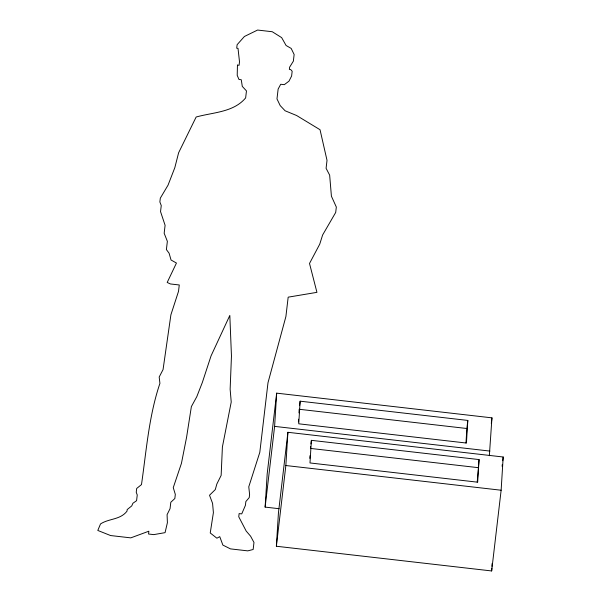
<?xml version="1.0" encoding="UTF-8"?>
<svg xmlns="http://www.w3.org/2000/svg" width="601" height="601" viewBox="0 0 601 601"><rect width="100%" height="100%" fill="white"/><g stroke="black" fill="none" stroke-linecap="round" stroke-linejoin="round"><path stroke-width="0.9" d="M279.104 508.709L265.124 507.101L267.182 473.881L276.67 393.152L491.956 417.853L489.349 455.716M265.124 507.101L274.612 426.379L276.67 393.152M276.37 546.249L278.428 513.029L287.909 432.299L503.195 457L501.136 490.228L491.656 570.95L276.37 546.249L285.851 465.527L287.909 432.299M298.412 421.925L298.577 419.213M298.967 412.879L299.193 409.266L466.872 428.505L465.978 442.975M300.139 401.19L298.742 423.803L466.421 443.042L467.818 420.43L300.139 401.19L299.614 405.675M309.823 458.36L309.988 455.648M311.386 440.338L309.988 462.95L477.667 482.19L479.065 459.577L311.386 440.338L310.965 443.929M477.217 482.122L479.065 459.577M491.656 570.95L491.828 568.178M491.941 566.337L492.114 563.565M310.649 446.618L310.439 448.414L478.118 467.646M466.872 428.505L467.818 420.43M491.302 423.42L491.956 417.853M502.105 466.278L502.323 464.423M502.759 460.712L503.195 457M274.612 426.379L489.898 451.081M285.851 465.527L501.136 490.228M237.455 65.103L237.207 75.343L238.988 79.475L241.271 79.738L242.286 86.386L246.463 90.916L245.644 97.91C233.511 112.41 213.107 112.274 196.151 117.015L178.617 152.767L174.823 167.664L168.04 185.153L160.317 198.15L159.866 201.966L161.256 205.565L160.542 211.605L165.095 225.315L164.163 233.256L167.363 241.324L166.394 249.588L169.099 253.216L171.045 260L176.446 263.05L167.191 282.47L170.466 283.965L179.271 284.972L178.52 291.327L170.902 314.796L163.051 369.6L159.19 377.015L159.919 383.378C148.875 415.982 146.389 450.72 141.483 484.594L136.69 488.455L136.239 492.272L137.246 494.984L136.577 500.701L132.896 503.262L131.747 505.907L127.194 509.565L127.006 511.158C120.268 519.963 108.969 518.385 100.517 523.937L97.805 530.45L110.576 535.544L130.785 537.865L148.875 531.201L148.545 534.019L153.758 534.62L165.065 532.651L167.401 522.675L167.078 514.681L170.06 508.634L170.804 502.278L174.838 498.529L175.319 494.398L173.261 487.644L181.442 463.341L186.58 437.273L191.373 406.599L196.775 396.735L202.364 382.394L211.049 355.897L229.822 315.412L231.46 356.032L230.138 389.283L231.227 402.039L222.4 446.956L221.145 475.406L216.841 484.03L215.293 489.582L209.516 495.247L212.574 503.368L213.4 512.615L210.237 532.967L216.886 538.203L219.748 536.648L222.873 545.084L230.476 548.886L247.755 550.869L253.149 549.502L253.975 542.463L250.617 536.22L246.185 531.059L238.755 516.77L239.123 513.592L241.737 513.893L245.411 505.351L245.862 501.534L249.22 497.613L249.595 494.435L248.776 486.802L259.812 452.32L267.993 382.717L285.896 316.554L288.172 297.164L316.937 292.349L309.515 263.463L319.74 244.149L322.624 234.983L335.696 212.453L336.327 207.052L331.414 196.204L329.656 175.154L326.088 168.295L327.019 160.347L320.032 129.718L296.594 115.505L285.092 110.772L280.194 105.588L276.978 98.917L278.135 89.068L280.72 84.26L284.311 84.666L288.983 81.158L291.613 76.011L292.176 71.241L290.659 69.558L289.359 69.408L289.622 67.184L293.356 61.167L294.137 54.496L291.177 48.418L286.084 45.488L281.659 37.623L272.261 31.733L257.589 30.05L244.404 36.488L237.117 44.707L236.704 48.2L238.011 48.35L239.499 61.79L239.085 65.291L237.455 65.103"/></g></svg>
